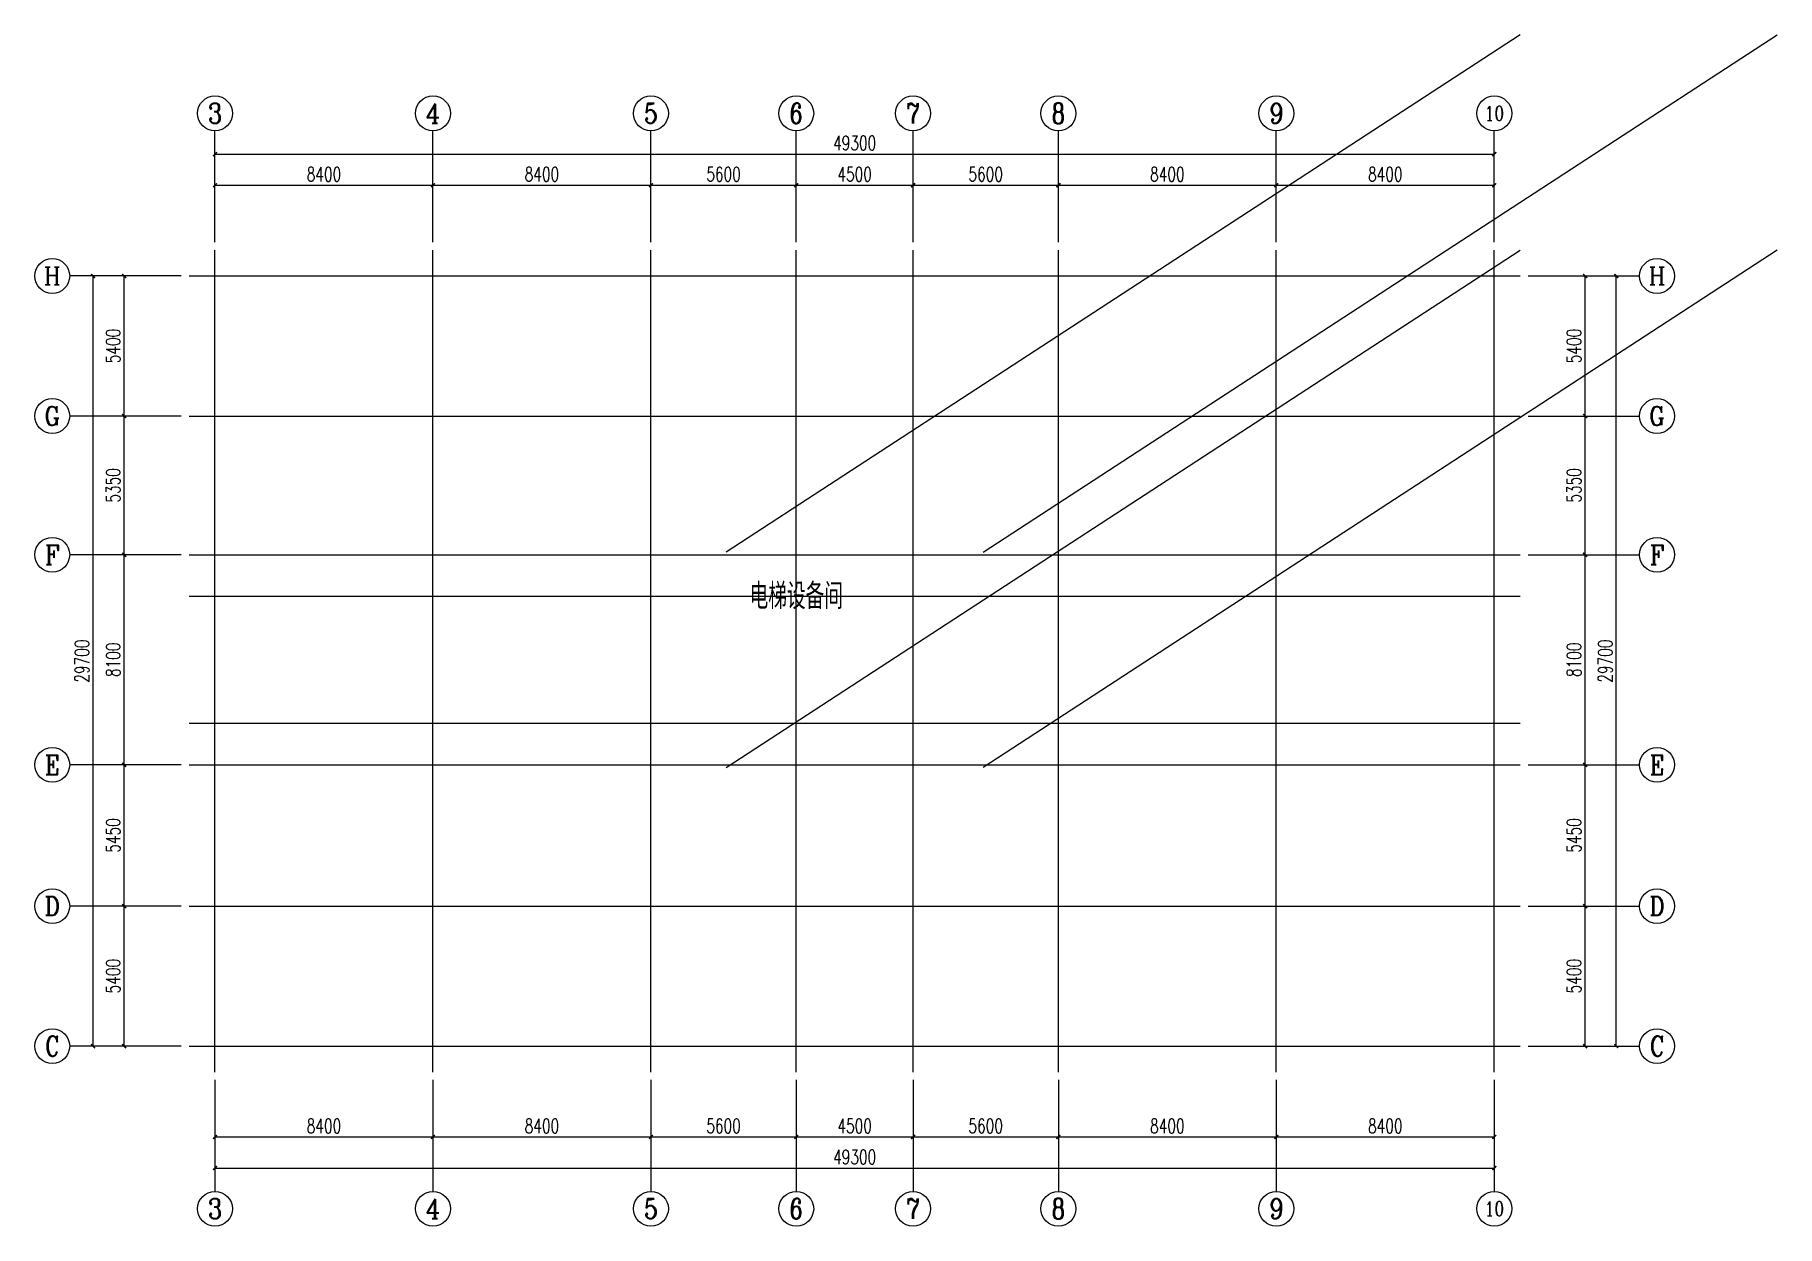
# Model space of a CAD drawing. Extents: x -6942 to 60200, y -6942 to 39000.
import ezdxf
from ezdxf.enums import TextEntityAlignment as Align

# ---------------------------------------------------------------- set-up
doc = ezdxf.new("R2010")
doc.units = 0
doc.header["$LTSCALE"] = 1000
doc.header["$MEASUREMENT"] = 0
for name, color, linetype in [('AXIS', 3, 'Continuous'), ('AXIS_TEXT', 7, 'Continuous'), ('ROOF', 4, 'Continuous'), ('Text', 7, 'Continuous')]:
    doc.layers.add(name, color=color, linetype=linetype)
doc.layers.add('DOTE', color=1, linetype='Continuous', plot=False)
doc.layers.add('DOTE_EXCLUDED', color=1, linetype='Continuous', plot=False)
doc.styles.add('_TCH_AXIS', font='COMPLEX', dxfattribs={"bigfont": 'GBCBIG'})
doc.styles.add('_TCH_DIM_T3', font='SIMPLEX', dxfattribs={"width": 0.705882, "bigfont": 'GBCBIG'})
doc.styles.add('COMPLEX', font='COMPLEX')
doc.styles.get("Standard").update_dxf_attribs({"font": 'gbenor.shx', "bigfont": 'gbcbig.shx'})
doc.dimstyles.new('_TCH_ARCH&&100', dxfattribs={"dimtxt": 297.5, "dimasz": 100, "dimexe": 250, "dimexo": 300, "dimgap": 126.25, "dimtad": 1, "dimdec": 0, "dimzin": 0, "dimdsep": 46, "dimtxsty": '_TCH_DIM_T3', "dimblk": 'ARCHTICK', "dimcen": 0.09, "dimclrt": 7, "dimazin": 2, "dimtfac": 1, "dimtdec": 0, "dimtix": 1, "dimtmove": 2, "dimatfit": 3, "dimfxl": 100, "dimtolj": 1, "dimtzin": 0, "dimarcsym": 0})

# ---------------------------------------------------------------- blocks, each defined once
blk = doc.blocks.new('_ArchTick')
at = {"color": 0, "linetype": 'ByBlock', "const_width": 0.4}
blk.add_lwpolyline([(-0.5, -0.5), (0.5, 0.5)], dxfattribs=at)
blk = doc.blocks.new('*D32')
at = {"layer": 'AXIS', "color": 0, "lineweight": -2, "transparency": 16777216}
for p, q in [((0, -1300), (0, -3750)), ((8400, -1300), (8400, -3750)), ((0, -3500), (8400, -3500))]:
    blk.add_line(p, q, dxfattribs=at)
at = {"layer": 'Defpoints', "color": 0, "transparency": 16777216}
for p in [(0, -1000), (8400, -1000), (8400, -3500)]:
    blk.add_point(p, dxfattribs=at)
at = {"layer": 'AXIS', "color": 0, "lineweight": -2, "transparency": 16777216, "xscale": 150, "yscale": 150, "zscale": 150, "rotation": 180}
blk.add_blockref('_ArchTick', (0, -3500), dxfattribs=at)
at = {"layer": 'AXIS', "color": 0, "lineweight": -2, "transparency": 16777216, "xscale": 150, "yscale": 150, "zscale": 150}
blk.add_blockref('_ArchTick', (8400, -3500), dxfattribs=at)
at = {"layer": 'AXIS', "color": 7, "transparency": 16777216, "insert": (4200, -3075), "char_height": 550, "attachment_point": 5, "style": '_TCH_DIM_T3'}
blk.add_mtext('\\A1;8400', dxfattribs=at)
blk = doc.blocks.new('*D33')
at = {"layer": 'AXIS', "color": 0, "lineweight": -2, "transparency": 16777216}
for p, q in [((8400, -1300), (8400, -3750)), ((16800, -1300), (16800, -3750)), ((8400, -3500), (16800, -3500))]:
    blk.add_line(p, q, dxfattribs=at)
at = {"layer": 'Defpoints', "color": 0, "transparency": 16777216}
for p in [(8400, -1000), (16800, -1000), (16800, -3500)]:
    blk.add_point(p, dxfattribs=at)
at = {"layer": 'AXIS', "color": 0, "lineweight": -2, "transparency": 16777216, "xscale": 150, "yscale": 150, "zscale": 150, "rotation": 180}
blk.add_blockref('_ArchTick', (8400, -3500), dxfattribs=at)
at = {"layer": 'AXIS', "color": 0, "lineweight": -2, "transparency": 16777216, "xscale": 150, "yscale": 150, "zscale": 150}
blk.add_blockref('_ArchTick', (16800, -3500), dxfattribs=at)
at = {"layer": 'AXIS', "color": 7, "transparency": 16777216, "insert": (12600, -3075), "char_height": 550, "attachment_point": 5, "style": '_TCH_DIM_T3'}
blk.add_mtext('\\A1;8400', dxfattribs=at)
blk = doc.blocks.new('*D34')
at = {"layer": 'AXIS', "color": 0, "lineweight": -2, "transparency": 16777216}
for p, q in [((16800, -1300), (16800, -3750)), ((22400, -1300), (22400, -3750)), ((16800, -3500), (22400, -3500))]:
    blk.add_line(p, q, dxfattribs=at)
at = {"layer": 'Defpoints', "color": 0, "transparency": 16777216}
for p in [(16800, -1000), (22400, -1000), (22400, -3500)]:
    blk.add_point(p, dxfattribs=at)
at = {"layer": 'AXIS', "color": 0, "lineweight": -2, "transparency": 16777216, "xscale": 150, "yscale": 150, "zscale": 150, "rotation": 180}
blk.add_blockref('_ArchTick', (16800, -3500), dxfattribs=at)
at = {"layer": 'AXIS', "color": 0, "lineweight": -2, "transparency": 16777216, "xscale": 150, "yscale": 150, "zscale": 150}
blk.add_blockref('_ArchTick', (22400, -3500), dxfattribs=at)
at = {"layer": 'AXIS', "color": 7, "transparency": 16777216, "insert": (19600, -3075), "char_height": 550, "attachment_point": 5, "style": '_TCH_DIM_T3'}
blk.add_mtext('\\A1;5600', dxfattribs=at)
blk = doc.blocks.new('*D35')
at = {"layer": 'AXIS', "color": 0, "lineweight": -2, "transparency": 16777216}
for p, q in [((22400, -1300), (22400, -3750)), ((26900, -1300), (26900, -3750)), ((22400, -3500), (26900, -3500))]:
    blk.add_line(p, q, dxfattribs=at)
at = {"layer": 'Defpoints', "color": 0, "transparency": 16777216}
for p in [(22400, -1000), (26900, -1000), (26900, -3500)]:
    blk.add_point(p, dxfattribs=at)
at = {"layer": 'AXIS', "color": 0, "lineweight": -2, "transparency": 16777216, "xscale": 150, "yscale": 150, "zscale": 150, "rotation": 180}
blk.add_blockref('_ArchTick', (22400, -3500), dxfattribs=at)
at = {"layer": 'AXIS', "color": 0, "lineweight": -2, "transparency": 16777216, "xscale": 150, "yscale": 150, "zscale": 150}
blk.add_blockref('_ArchTick', (26900, -3500), dxfattribs=at)
at = {"layer": 'AXIS', "color": 7, "transparency": 16777216, "insert": (24650, -3075), "char_height": 550, "attachment_point": 5, "style": '_TCH_DIM_T3'}
blk.add_mtext('\\A1;4500', dxfattribs=at)
blk = doc.blocks.new('*D36')
at = {"layer": 'AXIS', "color": 0, "lineweight": -2, "transparency": 16777216}
for p, q in [((26900, -1300), (26900, -3750)), ((32500, -1300), (32500, -3750)), ((26900, -3500), (32500, -3500))]:
    blk.add_line(p, q, dxfattribs=at)
at = {"layer": 'Defpoints', "color": 0, "transparency": 16777216}
for p in [(26900, -1000), (32500, -1000), (32500, -3500)]:
    blk.add_point(p, dxfattribs=at)
at = {"layer": 'AXIS', "color": 0, "lineweight": -2, "transparency": 16777216, "xscale": 150, "yscale": 150, "zscale": 150, "rotation": 180}
blk.add_blockref('_ArchTick', (26900, -3500), dxfattribs=at)
at = {"layer": 'AXIS', "color": 0, "lineweight": -2, "transparency": 16777216, "xscale": 150, "yscale": 150, "zscale": 150}
blk.add_blockref('_ArchTick', (32500, -3500), dxfattribs=at)
at = {"layer": 'AXIS', "color": 7, "transparency": 16777216, "insert": (29700, -3075), "char_height": 550, "attachment_point": 5, "style": '_TCH_DIM_T3'}
blk.add_mtext('\\A1;5600', dxfattribs=at)
blk = doc.blocks.new('*D37')
at = {"layer": 'AXIS', "color": 0, "lineweight": -2, "transparency": 16777216}
for p, q in [((32500, -1300), (32500, -3750)), ((40900, -1300), (40900, -3750)), ((32500, -3500), (40900, -3500))]:
    blk.add_line(p, q, dxfattribs=at)
at = {"layer": 'Defpoints', "color": 0, "transparency": 16777216}
for p in [(32500, -1000), (40900, -1000), (40900, -3500)]:
    blk.add_point(p, dxfattribs=at)
at = {"layer": 'AXIS', "color": 0, "lineweight": -2, "transparency": 16777216, "xscale": 150, "yscale": 150, "zscale": 150, "rotation": 180}
blk.add_blockref('_ArchTick', (32500, -3500), dxfattribs=at)
at = {"layer": 'AXIS', "color": 0, "lineweight": -2, "transparency": 16777216, "xscale": 150, "yscale": 150, "zscale": 150}
blk.add_blockref('_ArchTick', (40900, -3500), dxfattribs=at)
at = {"layer": 'AXIS', "color": 7, "transparency": 16777216, "insert": (36700, -3075), "char_height": 550, "attachment_point": 5, "style": '_TCH_DIM_T3'}
blk.add_mtext('\\A1;8400', dxfattribs=at)
blk = doc.blocks.new('*D38')
at = {"layer": 'AXIS', "color": 0, "lineweight": -2, "transparency": 16777216}
for p, q in [((40900, -1300), (40900, -3750)), ((49300, -1300), (49300, -3750)), ((40900, -3500), (49300, -3500))]:
    blk.add_line(p, q, dxfattribs=at)
at = {"layer": 'Defpoints', "color": 0, "transparency": 16777216}
for p in [(40900, -1000), (49300, -1000), (49300, -3500)]:
    blk.add_point(p, dxfattribs=at)
at = {"layer": 'AXIS', "color": 0, "lineweight": -2, "transparency": 16777216, "xscale": 150, "yscale": 150, "zscale": 150, "rotation": 180}
blk.add_blockref('_ArchTick', (40900, -3500), dxfattribs=at)
at = {"layer": 'AXIS', "color": 0, "lineweight": -2, "transparency": 16777216, "xscale": 150, "yscale": 150, "zscale": 150}
blk.add_blockref('_ArchTick', (49300, -3500), dxfattribs=at)
at = {"layer": 'AXIS', "color": 7, "transparency": 16777216, "insert": (45100, -3075), "char_height": 550, "attachment_point": 5, "style": '_TCH_DIM_T3'}
blk.add_mtext('\\A1;8400', dxfattribs=at)
blk = doc.blocks.new('*D39')
at = {"layer": 'AXIS', "color": 0, "lineweight": -2, "transparency": 16777216}
for p, q in [((0, -1700), (0, -4950)), ((49300, -1700), (49300, -4950)), ((0, -4700), (49300, -4700))]:
    blk.add_line(p, q, dxfattribs=at)
at = {"layer": 'Defpoints', "color": 0, "transparency": 16777216}
for p in [(0, -1400), (49300, -1400), (49300, -4700)]:
    blk.add_point(p, dxfattribs=at)
at = {"layer": 'AXIS', "color": 0, "lineweight": -2, "transparency": 16777216, "xscale": 150, "yscale": 150, "zscale": 150, "rotation": 180}
blk.add_blockref('_ArchTick', (0, -4700), dxfattribs=at)
at = {"layer": 'AXIS', "color": 0, "lineweight": -2, "transparency": 16777216, "xscale": 150, "yscale": 150, "zscale": 150}
blk.add_blockref('_ArchTick', (49300, -4700), dxfattribs=at)
at = {"layer": 'AXIS', "color": 7, "transparency": 16777216, "insert": (24650, -4275), "char_height": 550, "attachment_point": 5, "style": '_TCH_DIM_T3'}
blk.add_mtext('\\A1;49300', dxfattribs=at)
blk = doc.blocks.new('_AXISO')
blk.add_circle((0, 0), 0.5)
at = {"layer": 'AXIS_TEXT', "style": 'COMPLEX', "width": 1.041667}
blk.add_attdef('A', text='', height=0.56, dxfattribs=at).set_placement((-0.25, -0.28), (0.25, -0.28), align=Align.FIT)
blk = doc.blocks.new('*D41')
at = {"layer": 'AXIS', "color": 0, "lineweight": -2, "transparency": 16777216}
for p, q in [((-1300, 5400), (-3750, 5400)), ((-3500, 0), (-3500, 5400)), ((-1300, 0), (-3750, 0))]:
    blk.add_line(p, q, dxfattribs=at)
at = {"layer": 'Defpoints', "color": 0, "transparency": 16777216}
for p in [(-3500, 5400), (-1000, 5400), (-1000, 0)]:
    blk.add_point(p, dxfattribs=at)
at = {"layer": 'AXIS', "color": 0, "lineweight": -2, "transparency": 16777216, "xscale": 150, "yscale": 150, "zscale": 150}
for p, rotation in [((-3500, 5400), 90), ((-3500, 0), 270)]:
    blk.add_blockref('_ArchTick', p, dxfattribs=dict(at, rotation=rotation))
at = {"layer": 'AXIS', "color": 7, "transparency": 16777216, "insert": (-3925, 2700), "char_height": 550, "attachment_point": 5, "rotation": 90, "style": '_TCH_DIM_T3'}
blk.add_mtext('\\A1;5400', dxfattribs=at)
blk = doc.blocks.new('*D42')
at = {"layer": 'AXIS', "color": 0, "lineweight": -2, "transparency": 16777216}
for p, q in [((-1300, 10850), (-3750, 10850)), ((-3500, 5400), (-3500, 10850)), ((-1300, 5400), (-3750, 5400))]:
    blk.add_line(p, q, dxfattribs=at)
at = {"layer": 'Defpoints', "color": 0, "transparency": 16777216}
for p in [(-3500, 10850), (-1000, 10850), (-1000, 5400)]:
    blk.add_point(p, dxfattribs=at)
at = {"layer": 'AXIS', "color": 0, "lineweight": -2, "transparency": 16777216, "xscale": 150, "yscale": 150, "zscale": 150}
for p, rotation in [((-3500, 10850), 90), ((-3500, 5400), 270)]:
    blk.add_blockref('_ArchTick', p, dxfattribs=dict(at, rotation=rotation))
at = {"layer": 'AXIS', "color": 7, "transparency": 16777216, "insert": (-3925, 8125), "char_height": 550, "attachment_point": 5, "rotation": 90, "style": '_TCH_DIM_T3'}
blk.add_mtext('\\A1;5450', dxfattribs=at)
blk = doc.blocks.new('*D43')
at = {"layer": 'AXIS', "color": 0, "lineweight": -2, "transparency": 16777216}
for p, q in [((-1300, 18950), (-3750, 18950)), ((-3500, 10850), (-3500, 18950)), ((-1300, 10850), (-3750, 10850))]:
    blk.add_line(p, q, dxfattribs=at)
at = {"layer": 'Defpoints', "color": 0, "transparency": 16777216}
for p in [(-3500, 18950), (-1000, 18950), (-1000, 10850)]:
    blk.add_point(p, dxfattribs=at)
at = {"layer": 'AXIS', "color": 0, "lineweight": -2, "transparency": 16777216, "xscale": 150, "yscale": 150, "zscale": 150}
for p, rotation in [((-3500, 18950), 90), ((-3500, 10850), 270)]:
    blk.add_blockref('_ArchTick', p, dxfattribs=dict(at, rotation=rotation))
at = {"layer": 'AXIS', "color": 7, "transparency": 16777216, "insert": (-3925, 14900), "char_height": 550, "attachment_point": 5, "rotation": 90, "style": '_TCH_DIM_T3'}
blk.add_mtext('\\A1;8100', dxfattribs=at)
blk = doc.blocks.new('*D44')
at = {"layer": 'AXIS', "color": 0, "lineweight": -2, "transparency": 16777216}
for p, q in [((-1300, 24300), (-3750, 24300)), ((-3500, 18950), (-3500, 24300)), ((-1300, 18950), (-3750, 18950))]:
    blk.add_line(p, q, dxfattribs=at)
at = {"layer": 'Defpoints', "color": 0, "transparency": 16777216}
for p in [(-3500, 24300), (-1000, 24300), (-1000, 18950)]:
    blk.add_point(p, dxfattribs=at)
at = {"layer": 'AXIS', "color": 0, "lineweight": -2, "transparency": 16777216, "xscale": 150, "yscale": 150, "zscale": 150}
for p, rotation in [((-3500, 24300), 90), ((-3500, 18950), 270)]:
    blk.add_blockref('_ArchTick', p, dxfattribs=dict(at, rotation=rotation))
at = {"layer": 'AXIS', "color": 7, "transparency": 16777216, "insert": (-3925, 21625), "char_height": 550, "attachment_point": 5, "rotation": 90, "style": '_TCH_DIM_T3'}
blk.add_mtext('\\A1;5350', dxfattribs=at)
blk = doc.blocks.new('*D45')
at = {"layer": 'AXIS', "color": 0, "lineweight": -2, "transparency": 16777216}
for p, q in [((-1300, 29700), (-3750, 29700)), ((-3500, 24300), (-3500, 29700)), ((-1300, 24300), (-3750, 24300))]:
    blk.add_line(p, q, dxfattribs=at)
at = {"layer": 'Defpoints', "color": 0, "transparency": 16777216}
for p in [(-3500, 29700), (-1000, 29700), (-1000, 24300)]:
    blk.add_point(p, dxfattribs=at)
at = {"layer": 'AXIS', "color": 0, "lineweight": -2, "transparency": 16777216, "xscale": 150, "yscale": 150, "zscale": 150}
for p, rotation in [((-3500, 29700), 90), ((-3500, 24300), 270)]:
    blk.add_blockref('_ArchTick', p, dxfattribs=dict(at, rotation=rotation))
at = {"layer": 'AXIS', "color": 7, "transparency": 16777216, "insert": (-3925, 27000), "char_height": 550, "attachment_point": 5, "rotation": 90, "style": '_TCH_DIM_T3'}
blk.add_mtext('\\A1;5400', dxfattribs=at)
blk = doc.blocks.new('*D46')
at = {"layer": 'AXIS', "color": 0, "lineweight": -2, "transparency": 16777216}
for p, q in [((-1700, 29700), (-4950, 29700)), ((-4700, 0), (-4700, 29700)), ((-1700, 0), (-4950, 0))]:
    blk.add_line(p, q, dxfattribs=at)
at = {"layer": 'Defpoints', "color": 0, "transparency": 16777216}
for p in [(-4700, 29700), (-1400, 29700), (-1400, 0)]:
    blk.add_point(p, dxfattribs=at)
at = {"layer": 'AXIS', "color": 0, "lineweight": -2, "transparency": 16777216, "xscale": 150, "yscale": 150, "zscale": 150}
for p, rotation in [((-4700, 29700), 90), ((-4700, 0), 270)]:
    blk.add_blockref('_ArchTick', p, dxfattribs=dict(at, rotation=rotation))
at = {"layer": 'AXIS', "color": 7, "transparency": 16777216, "insert": (-5125, 14850), "char_height": 550, "attachment_point": 5, "rotation": 90, "style": '_TCH_DIM_T3'}
blk.add_mtext('\\A1;29700', dxfattribs=at)
blk = doc.blocks.new('*D47')
at = {"layer": 'AXIS', "color": 0, "lineweight": -2, "transparency": 16777216}
for p, q in [((50600, 5400), (53050, 5400)), ((52800, 0), (52800, 5400)), ((50600, 0), (53050, 0))]:
    blk.add_line(p, q, dxfattribs=at)
at = {"layer": 'Defpoints', "color": 0, "transparency": 16777216}
for p in [(50300, 5400), (52800, 5400), (50300, 0)]:
    blk.add_point(p, dxfattribs=at)
at = {"layer": 'AXIS', "color": 0, "lineweight": -2, "transparency": 16777216, "xscale": 150, "yscale": 150, "zscale": 150}
for p, rotation in [((52800, 5400), 90), ((52800, 0), 270)]:
    blk.add_blockref('_ArchTick', p, dxfattribs=dict(at, rotation=rotation))
at = {"layer": 'AXIS', "color": 7, "transparency": 16777216, "insert": (52375, 2700), "char_height": 550, "attachment_point": 5, "rotation": 90, "style": '_TCH_DIM_T3'}
blk.add_mtext('\\A1;5400', dxfattribs=at)
blk = doc.blocks.new('*D48')
at = {"layer": 'AXIS', "color": 0, "lineweight": -2, "transparency": 16777216}
for p, q in [((50600, 10850), (53050, 10850)), ((52800, 5400), (52800, 10850)), ((50600, 5400), (53050, 5400))]:
    blk.add_line(p, q, dxfattribs=at)
at = {"layer": 'Defpoints', "color": 0, "transparency": 16777216}
for p in [(50300, 10850), (52800, 10850), (50300, 5400)]:
    blk.add_point(p, dxfattribs=at)
at = {"layer": 'AXIS', "color": 0, "lineweight": -2, "transparency": 16777216, "xscale": 150, "yscale": 150, "zscale": 150}
for p, rotation in [((52800, 10850), 90), ((52800, 5400), 270)]:
    blk.add_blockref('_ArchTick', p, dxfattribs=dict(at, rotation=rotation))
at = {"layer": 'AXIS', "color": 7, "transparency": 16777216, "insert": (52375, 8125), "char_height": 550, "attachment_point": 5, "rotation": 90, "style": '_TCH_DIM_T3'}
blk.add_mtext('\\A1;5450', dxfattribs=at)
blk = doc.blocks.new('*D49')
at = {"layer": 'AXIS', "color": 0, "lineweight": -2, "transparency": 16777216}
for p, q in [((50600, 18950), (53050, 18950)), ((52800, 10850), (52800, 18950)), ((50600, 10850), (53050, 10850))]:
    blk.add_line(p, q, dxfattribs=at)
at = {"layer": 'Defpoints', "color": 0, "transparency": 16777216}
for p in [(50300, 18950), (52800, 18950), (50300, 10850)]:
    blk.add_point(p, dxfattribs=at)
at = {"layer": 'AXIS', "color": 0, "lineweight": -2, "transparency": 16777216, "xscale": 150, "yscale": 150, "zscale": 150}
for p, rotation in [((52800, 18950), 90), ((52800, 10850), 270)]:
    blk.add_blockref('_ArchTick', p, dxfattribs=dict(at, rotation=rotation))
at = {"layer": 'AXIS', "color": 7, "transparency": 16777216, "insert": (52375, 14900), "char_height": 550, "attachment_point": 5, "rotation": 90, "style": '_TCH_DIM_T3'}
blk.add_mtext('\\A1;8100', dxfattribs=at)
blk = doc.blocks.new('*D50')
at = {"layer": 'AXIS', "color": 0, "lineweight": -2, "transparency": 16777216}
for p, q in [((50600, 24300), (53050, 24300)), ((52800, 18950), (52800, 24300)), ((50600, 18950), (53050, 18950))]:
    blk.add_line(p, q, dxfattribs=at)
at = {"layer": 'Defpoints', "color": 0, "transparency": 16777216}
for p in [(50300, 24300), (52800, 24300), (50300, 18950)]:
    blk.add_point(p, dxfattribs=at)
at = {"layer": 'AXIS', "color": 0, "lineweight": -2, "transparency": 16777216, "xscale": 150, "yscale": 150, "zscale": 150}
for p, rotation in [((52800, 24300), 90), ((52800, 18950), 270)]:
    blk.add_blockref('_ArchTick', p, dxfattribs=dict(at, rotation=rotation))
at = {"layer": 'AXIS', "color": 7, "transparency": 16777216, "insert": (52375, 21625), "char_height": 550, "attachment_point": 5, "rotation": 90, "style": '_TCH_DIM_T3'}
blk.add_mtext('\\A1;5350', dxfattribs=at)
blk = doc.blocks.new('*D51')
at = {"layer": 'AXIS', "color": 0, "lineweight": -2, "transparency": 16777216}
for p, q in [((50600, 29700), (53050, 29700)), ((52800, 24300), (52800, 29700)), ((50600, 24300), (53050, 24300))]:
    blk.add_line(p, q, dxfattribs=at)
at = {"layer": 'Defpoints', "color": 0, "transparency": 16777216}
for p in [(50300, 29700), (52800, 29700), (50300, 24300)]:
    blk.add_point(p, dxfattribs=at)
at = {"layer": 'AXIS', "color": 0, "lineweight": -2, "transparency": 16777216, "xscale": 150, "yscale": 150, "zscale": 150}
for p, rotation in [((52800, 29700), 90), ((52800, 24300), 270)]:
    blk.add_blockref('_ArchTick', p, dxfattribs=dict(at, rotation=rotation))
at = {"layer": 'AXIS', "color": 7, "transparency": 16777216, "insert": (52375, 27000), "char_height": 550, "attachment_point": 5, "rotation": 90, "style": '_TCH_DIM_T3'}
blk.add_mtext('\\A1;5400', dxfattribs=at)
blk = doc.blocks.new('*D52')
at = {"layer": 'AXIS', "color": 0, "lineweight": -2, "transparency": 16777216}
for p, q in [((51000, 29700), (54250, 29700)), ((54000, 0), (54000, 29700)), ((51000, 0), (54250, 0))]:
    blk.add_line(p, q, dxfattribs=at)
at = {"layer": 'Defpoints', "color": 0, "transparency": 16777216}
for p in [(50700, 29700), (54000, 29700), (50700, 0)]:
    blk.add_point(p, dxfattribs=at)
at = {"layer": 'AXIS', "color": 0, "lineweight": -2, "transparency": 16777216, "xscale": 150, "yscale": 150, "zscale": 150}
for p, rotation in [((54000, 29700), 90), ((54000, 0), 270)]:
    blk.add_blockref('_ArchTick', p, dxfattribs=dict(at, rotation=rotation))
at = {"layer": 'AXIS', "color": 7, "transparency": 16777216, "insert": (53575, 14850), "char_height": 550, "attachment_point": 5, "rotation": 90, "style": '_TCH_DIM_T3'}
blk.add_mtext('\\A1;29700', dxfattribs=at)
blk = doc.blocks.new('*D53')
at = {"layer": 'AXIS', "color": 0, "lineweight": -2, "transparency": 16777216}
for p, q in [((0, 31000), (0, 33450)), ((0, 33200), (8400, 33200)), ((8400, 31000), (8400, 33450))]:
    blk.add_line(p, q, dxfattribs=at)
at = {"layer": 'Defpoints', "color": 0, "transparency": 16777216}
for p in [(8400, 33200), (0, 30700), (8400, 30700)]:
    blk.add_point(p, dxfattribs=at)
at = {"layer": 'AXIS', "color": 0, "lineweight": -2, "transparency": 16777216, "xscale": 150, "yscale": 150, "zscale": 150, "rotation": 180}
blk.add_blockref('_ArchTick', (0, 33200), dxfattribs=at)
at = {"layer": 'AXIS', "color": 0, "lineweight": -2, "transparency": 16777216, "xscale": 150, "yscale": 150, "zscale": 150}
blk.add_blockref('_ArchTick', (8400, 33200), dxfattribs=at)
at = {"layer": 'AXIS', "color": 7, "transparency": 16777216, "insert": (4200, 33625), "char_height": 550, "attachment_point": 5, "style": '_TCH_DIM_T3'}
blk.add_mtext('\\A1;8400', dxfattribs=at)
blk = doc.blocks.new('*D54')
at = {"layer": 'AXIS', "color": 0, "lineweight": -2, "transparency": 16777216}
for p, q in [((8400, 31000), (8400, 33450)), ((8400, 33200), (16800, 33200)), ((16800, 31000), (16800, 33450))]:
    blk.add_line(p, q, dxfattribs=at)
at = {"layer": 'Defpoints', "color": 0, "transparency": 16777216}
for p in [(16800, 33200), (8400, 30700), (16800, 30700)]:
    blk.add_point(p, dxfattribs=at)
at = {"layer": 'AXIS', "color": 0, "lineweight": -2, "transparency": 16777216, "xscale": 150, "yscale": 150, "zscale": 150, "rotation": 180}
blk.add_blockref('_ArchTick', (8400, 33200), dxfattribs=at)
at = {"layer": 'AXIS', "color": 0, "lineweight": -2, "transparency": 16777216, "xscale": 150, "yscale": 150, "zscale": 150}
blk.add_blockref('_ArchTick', (16800, 33200), dxfattribs=at)
at = {"layer": 'AXIS', "color": 7, "transparency": 16777216, "insert": (12600, 33625), "char_height": 550, "attachment_point": 5, "style": '_TCH_DIM_T3'}
blk.add_mtext('\\A1;8400', dxfattribs=at)
blk = doc.blocks.new('*D55')
at = {"layer": 'AXIS', "color": 0, "lineweight": -2, "transparency": 16777216}
for p, q in [((16800, 31000), (16800, 33450)), ((16800, 33200), (22400, 33200)), ((22400, 31000), (22400, 33450))]:
    blk.add_line(p, q, dxfattribs=at)
at = {"layer": 'Defpoints', "color": 0, "transparency": 16777216}
for p in [(22400, 33200), (16800, 30700), (22400, 30700)]:
    blk.add_point(p, dxfattribs=at)
at = {"layer": 'AXIS', "color": 0, "lineweight": -2, "transparency": 16777216, "xscale": 150, "yscale": 150, "zscale": 150, "rotation": 180}
blk.add_blockref('_ArchTick', (16800, 33200), dxfattribs=at)
at = {"layer": 'AXIS', "color": 0, "lineweight": -2, "transparency": 16777216, "xscale": 150, "yscale": 150, "zscale": 150}
blk.add_blockref('_ArchTick', (22400, 33200), dxfattribs=at)
at = {"layer": 'AXIS', "color": 7, "transparency": 16777216, "insert": (19600, 33625), "char_height": 550, "attachment_point": 5, "style": '_TCH_DIM_T3'}
blk.add_mtext('\\A1;5600', dxfattribs=at)
blk = doc.blocks.new('*D56')
at = {"layer": 'AXIS', "color": 0, "lineweight": -2, "transparency": 16777216}
for p, q in [((22400, 31000), (22400, 33450)), ((22400, 33200), (26900, 33200)), ((26900, 31000), (26900, 33450))]:
    blk.add_line(p, q, dxfattribs=at)
at = {"layer": 'Defpoints', "color": 0, "transparency": 16777216}
for p in [(26900, 33200), (22400, 30700), (26900, 30700)]:
    blk.add_point(p, dxfattribs=at)
at = {"layer": 'AXIS', "color": 0, "lineweight": -2, "transparency": 16777216, "xscale": 150, "yscale": 150, "zscale": 150, "rotation": 180}
blk.add_blockref('_ArchTick', (22400, 33200), dxfattribs=at)
at = {"layer": 'AXIS', "color": 0, "lineweight": -2, "transparency": 16777216, "xscale": 150, "yscale": 150, "zscale": 150}
blk.add_blockref('_ArchTick', (26900, 33200), dxfattribs=at)
at = {"layer": 'AXIS', "color": 7, "transparency": 16777216, "insert": (24650, 33625), "char_height": 550, "attachment_point": 5, "style": '_TCH_DIM_T3'}
blk.add_mtext('\\A1;4500', dxfattribs=at)
blk = doc.blocks.new('*D57')
at = {"layer": 'AXIS', "color": 0, "lineweight": -2, "transparency": 16777216}
for p, q in [((26900, 31000), (26900, 33450)), ((26900, 33200), (32500, 33200)), ((32500, 31000), (32500, 33450))]:
    blk.add_line(p, q, dxfattribs=at)
at = {"layer": 'Defpoints', "color": 0, "transparency": 16777216}
for p in [(32500, 33200), (26900, 30700), (32500, 30700)]:
    blk.add_point(p, dxfattribs=at)
at = {"layer": 'AXIS', "color": 0, "lineweight": -2, "transparency": 16777216, "xscale": 150, "yscale": 150, "zscale": 150, "rotation": 180}
blk.add_blockref('_ArchTick', (26900, 33200), dxfattribs=at)
at = {"layer": 'AXIS', "color": 0, "lineweight": -2, "transparency": 16777216, "xscale": 150, "yscale": 150, "zscale": 150}
blk.add_blockref('_ArchTick', (32500, 33200), dxfattribs=at)
at = {"layer": 'AXIS', "color": 7, "transparency": 16777216, "insert": (29700, 33625), "char_height": 550, "attachment_point": 5, "style": '_TCH_DIM_T3'}
blk.add_mtext('\\A1;5600', dxfattribs=at)
blk = doc.blocks.new('*D58')
at = {"layer": 'AXIS', "color": 0, "lineweight": -2, "transparency": 16777216}
for p, q in [((32500, 31000), (32500, 33450)), ((32500, 33200), (40900, 33200)), ((40900, 31000), (40900, 33450))]:
    blk.add_line(p, q, dxfattribs=at)
at = {"layer": 'Defpoints', "color": 0, "transparency": 16777216}
for p in [(40900, 33200), (32500, 30700), (40900, 30700)]:
    blk.add_point(p, dxfattribs=at)
at = {"layer": 'AXIS', "color": 0, "lineweight": -2, "transparency": 16777216, "xscale": 150, "yscale": 150, "zscale": 150, "rotation": 180}
blk.add_blockref('_ArchTick', (32500, 33200), dxfattribs=at)
at = {"layer": 'AXIS', "color": 0, "lineweight": -2, "transparency": 16777216, "xscale": 150, "yscale": 150, "zscale": 150}
blk.add_blockref('_ArchTick', (40900, 33200), dxfattribs=at)
at = {"layer": 'AXIS', "color": 7, "transparency": 16777216, "insert": (36700, 33625), "char_height": 550, "attachment_point": 5, "style": '_TCH_DIM_T3'}
blk.add_mtext('\\A1;8400', dxfattribs=at)
blk = doc.blocks.new('*D59')
at = {"layer": 'AXIS', "color": 0, "lineweight": -2, "transparency": 16777216}
for p, q in [((40900, 31000), (40900, 33450)), ((40900, 33200), (49300, 33200)), ((49300, 31000), (49300, 33450))]:
    blk.add_line(p, q, dxfattribs=at)
at = {"layer": 'Defpoints', "color": 0, "transparency": 16777216}
for p in [(49300, 33200), (40900, 30700), (49300, 30700)]:
    blk.add_point(p, dxfattribs=at)
at = {"layer": 'AXIS', "color": 0, "lineweight": -2, "transparency": 16777216, "xscale": 150, "yscale": 150, "zscale": 150, "rotation": 180}
blk.add_blockref('_ArchTick', (40900, 33200), dxfattribs=at)
at = {"layer": 'AXIS', "color": 0, "lineweight": -2, "transparency": 16777216, "xscale": 150, "yscale": 150, "zscale": 150}
blk.add_blockref('_ArchTick', (49300, 33200), dxfattribs=at)
at = {"layer": 'AXIS', "color": 7, "transparency": 16777216, "insert": (45100, 33625), "char_height": 550, "attachment_point": 5, "style": '_TCH_DIM_T3'}
blk.add_mtext('\\A1;8400', dxfattribs=at)
blk = doc.blocks.new('*D60')
at = {"layer": 'AXIS', "color": 0, "lineweight": -2, "transparency": 16777216}
for p, q in [((0, 31400), (0, 34650)), ((0, 34400), (49300, 34400)), ((49300, 31400), (49300, 34650))]:
    blk.add_line(p, q, dxfattribs=at)
at = {"layer": 'Defpoints', "color": 0, "transparency": 16777216}
for p in [(49300, 34400), (0, 31100), (49300, 31100)]:
    blk.add_point(p, dxfattribs=at)
at = {"layer": 'AXIS', "color": 0, "lineweight": -2, "transparency": 16777216, "xscale": 150, "yscale": 150, "zscale": 150, "rotation": 180}
blk.add_blockref('_ArchTick', (0, 34400), dxfattribs=at)
at = {"layer": 'AXIS', "color": 0, "lineweight": -2, "transparency": 16777216, "xscale": 150, "yscale": 150, "zscale": 150}
blk.add_blockref('_ArchTick', (49300, 34400), dxfattribs=at)
at = {"layer": 'AXIS', "color": 7, "transparency": 16777216, "insert": (24650, 34825), "char_height": 550, "attachment_point": 5, "style": '_TCH_DIM_T3'}
blk.add_mtext('\\A1;49300', dxfattribs=at)

msp = doc.modelspace()

# ---------------------------------------------------------------- linework, layer by layer
at = {"layer": 'AXIS'}
for p, q in [((0, 31300), (0, 35300)), ((8400, 31300), (8400, 35300)), ((16800, 31300), (16800, 35300)), ((22400, 31300), (22400, 35300)), ((26900, 31300), (26900, 35300)), ((32500, 31300), (32500, 35300)), ((40900, 31300), (40900, 35300)), ((49300, 31300), (49300, 35300)), ((-1600, 29700), (-5600, 29700)), ((50900, 29700), (54900, 29700)), ((-1600, 24300), (-5600, 24300)), ((50900, 24300), (54900, 24300)), ((-1600, 18950), (-5600, 18950)), ((50900, 18950), (54900, 18950)), ((-1600, 10850), (-5600, 10850)), ((50900, 10850), (54900, 10850)), ((-1600, 5400), (-5600, 5400)), ((50900, 5400), (54900, 5400)), ((-1600, 0), (-5600, 0)), ((50900, 0), (54900, 0)), ((0, -1600), (0, -5600)), ((8400, -1600), (8400, -5600)), ((16800, -1600), (16800, -5600)), ((22400, -1600), (22400, -5600)), ((26900, -1600), (26900, -5600)), ((32500, -1600), (32500, -5600)), ((40900, -1600), (40900, -5600)), ((49300, -1600), (49300, -5600))]:
    msp.add_line(p, q, dxfattribs=at)
at = {"layer": 'DOTE'}
for p, q in [((0, -1000), (0, 30700)), ((8400, -1000), (8400, 30700)), ((16800, -1000), (16800, 30700)), ((22400, -1000), (22400, 30700)), ((26900, -1000), (26900, 30700)), ((32500, -1000), (32500, 30700)), ((40900, -1000), (40900, 30700)), ((49300, -1000), (49300, 30700)), ((-1000, 29700), (50300, 29700)), ((-1000, 24300), (50300, 24300)), ((-1000, 18950), (50300, 18950)), ((-1000, 10850), (50300, 10850)), ((-1000, 5400), (50300, 5400)), ((-1000, 0), (50300, 0))]:
    msp.add_line(p, q, dxfattribs=at)
at = {"layer": 'DOTE_EXCLUDED'}
for p, q in [((-1000, 17350), (50300, 17350)), ((-1000, 12450), (50300, 12450))]:
    msp.add_line(p, q, dxfattribs=at)
at = {"layer": 'ROOF'}
for p, q in [((50300, 39000), (19700, 19050)), ((29600, 19050), (60200, 39000)), ((19700, 10750), (50300, 30700)), ((60200, 30700), (29600, 10750))]:
    msp.add_line(p, q, dxfattribs=at)

# ---------------------------------------------------------------- block references
at = {"layer": 'AXIS'}
ref = msp.add_blockref('_AXISO', (0, 35971.1), dxfattribs=dict(at, xscale=1342.281879194632, yscale=1342.281879194632, zscale=1342.281879194632))
ref.add_attrib('A', '3', dxfattribs={"layer": 'AXIS_TEXT', "height": 781.8, "style": '_TCH_AXIS'}).set_placement((-260.6, 35580.2), (260.6, 35580.2), align=Align.FIT)
ref = msp.add_blockref('_AXISO', (8400, 35971.1), dxfattribs=dict(at, xscale=1342.281879194632, yscale=1342.281879194632, zscale=1342.281879194632))
ref.add_attrib('A', '4', dxfattribs={"layer": 'AXIS_TEXT', "height": 747.4, "style": '_TCH_AXIS'}).set_placement((8115.3, 35597.4), (8684.7, 35597.4), align=Align.FIT)
ref = msp.add_blockref('_AXISO', (16800, 35971.1), dxfattribs=dict(at, xscale=1342.281879194632, yscale=1342.281879194632, zscale=1342.281879194632))
ref.add_attrib('A', '5', dxfattribs={"layer": 'AXIS_TEXT', "height": 781.8, "style": '_TCH_AXIS'}).set_placement((16539.4, 35580.2), (17060.6, 35580.2), align=Align.FIT)
ref = msp.add_blockref('_AXISO', (22400, 35971.1), dxfattribs=dict(at, xscale=1342.281879194632, yscale=1342.281879194632, zscale=1342.281879194632))
ref.add_attrib('A', '6', dxfattribs={"layer": 'AXIS_TEXT', "height": 781.8, "style": '_TCH_AXIS'}).set_placement((22139.4, 35580.2), (22660.6, 35580.2), align=Align.FIT)
ref = msp.add_blockref('_AXISO', (26900, 35971.1), dxfattribs=dict(at, xscale=1342.281879194632, yscale=1342.281879194632, zscale=1342.281879194632))
ref.add_attrib('A', '7', dxfattribs={"layer": 'AXIS_TEXT', "height": 781.8, "style": '_TCH_AXIS'}).set_placement((26639.4, 35580.2), (27160.6, 35580.2), align=Align.FIT)
ref = msp.add_blockref('_AXISO', (32500, 35971.1), dxfattribs=dict(at, xscale=1342.281879194632, yscale=1342.281879194632, zscale=1342.281879194632))
ref.add_attrib('A', '8', dxfattribs={"layer": 'AXIS_TEXT', "height": 781.8, "style": '_TCH_AXIS'}).set_placement((32239.4, 35580.2), (32760.6, 35580.2), align=Align.FIT)
ref = msp.add_blockref('_AXISO', (40900, 35971.1), dxfattribs=dict(at, xscale=1342.281879194632, yscale=1342.281879194632, zscale=1342.281879194632))
ref.add_attrib('A', '9', dxfattribs={"layer": 'AXIS_TEXT', "height": 781.8, "style": '_TCH_AXIS'}).set_placement((40639.4, 35580.2), (41160.6, 35580.2), align=Align.FIT)
ref = msp.add_blockref('_AXISO', (49300, 35971.1), dxfattribs=dict(at, xscale=1342.281879194632, yscale=1342.281879194632, zscale=1342.281879194632))
ref.add_attrib('A', '10', dxfattribs={"layer": 'AXIS_TEXT', "height": 551.08, "style": '_TCH_AXIS'}).set_placement((48919.5, 35695.6), (49680.5, 35695.6), align=Align.FIT)
ref = msp.add_blockref('_AXISO', (-6271.1, 29700), dxfattribs=dict(at, xscale=1342.281879194632, yscale=1342.281879194632, zscale=1342.281879194632))
ref.add_attrib('A', 'H', dxfattribs={"layer": 'AXIS_TEXT', "height": 680.4, "style": '_TCH_AXIS'}).set_placement((-6595.1, 29359.8), (-5947.1, 29359.8), align=Align.FIT)
ref = msp.add_blockref('_AXISO', (55571.1, 29700), dxfattribs=dict(at, xscale=1342.281879194632, yscale=1342.281879194632, zscale=1342.281879194632))
ref.add_attrib('A', 'H', dxfattribs={"layer": 'AXIS_TEXT', "height": 680.4, "style": '_TCH_AXIS'}).set_placement((55247.1, 29359.8), (55895.1, 29359.8), align=Align.FIT)
ref = msp.add_blockref('_AXISO', (-6271.1, 24300), dxfattribs=dict(at, xscale=1342.281879194632, yscale=1342.281879194632, zscale=1342.281879194632))
ref.add_attrib('A', 'G', dxfattribs={"layer": 'AXIS_TEXT', "height": 713.4, "style": '_TCH_AXIS'}).set_placement((-6576.9, 23943.3), (-5965.4, 23943.3), align=Align.FIT)
ref = msp.add_blockref('_AXISO', (55571.1, 24300), dxfattribs=dict(at, xscale=1342.281879194632, yscale=1342.281879194632, zscale=1342.281879194632))
ref.add_attrib('A', 'G', dxfattribs={"layer": 'AXIS_TEXT', "height": 713.4, "style": '_TCH_AXIS'}).set_placement((55265.4, 23943.3), (55876.9, 23943.3), align=Align.FIT)
ref = msp.add_blockref('_AXISO', (-6271.1, 18950), dxfattribs=dict(at, xscale=1342.281879194632, yscale=1342.281879194632, zscale=1342.281879194632))
ref.add_attrib('A', 'F', dxfattribs={"layer": 'AXIS_TEXT', "height": 747.4, "style": '_TCH_AXIS'}).set_placement((-6555.9, 18576.3), (-5986.4, 18576.3), align=Align.FIT)
ref = msp.add_blockref('_AXISO', (55571.1, 18950), dxfattribs=dict(at, xscale=1342.281879194632, yscale=1342.281879194632, zscale=1342.281879194632))
ref.add_attrib('A', 'F', dxfattribs={"layer": 'AXIS_TEXT', "height": 747.4, "style": '_TCH_AXIS'}).set_placement((55286.4, 18576.3), (55855.9, 18576.3), align=Align.FIT)
ref = msp.add_blockref('_AXISO', (-6271.1, 10850), dxfattribs=dict(at, xscale=1342.281879194632, yscale=1342.281879194632, zscale=1342.281879194632))
ref.add_attrib('A', 'E', dxfattribs={"layer": 'AXIS_TEXT', "height": 747.4, "style": '_TCH_AXIS'}).set_placement((-6555.9, 10476.3), (-5986.4, 10476.3), align=Align.FIT)
ref = msp.add_blockref('_AXISO', (55571.1, 10850), dxfattribs=dict(at, xscale=1342.281879194632, yscale=1342.281879194632, zscale=1342.281879194632))
ref.add_attrib('A', 'E', dxfattribs={"layer": 'AXIS_TEXT', "height": 747.4, "style": '_TCH_AXIS'}).set_placement((55286.4, 10476.3), (55855.9, 10476.3), align=Align.FIT)
ref = msp.add_blockref('_AXISO', (-6271.1, 5400), dxfattribs=dict(at, xscale=1342.281879194632, yscale=1342.281879194632, zscale=1342.281879194632))
ref.add_attrib('A', 'D', dxfattribs={"layer": 'AXIS_TEXT', "height": 730.3, "style": '_TCH_AXIS'}).set_placement((-6566.7, 5034.9), (-5975.5, 5034.9), align=Align.FIT)
ref = msp.add_blockref('_AXISO', (55571.1, 5400), dxfattribs=dict(at, xscale=1342.281879194632, yscale=1342.281879194632, zscale=1342.281879194632))
ref.add_attrib('A', 'D', dxfattribs={"layer": 'AXIS_TEXT', "height": 730.3, "style": '_TCH_AXIS'}).set_placement((55275.5, 5034.9), (55866.7, 5034.9), align=Align.FIT)
ref = msp.add_blockref('_AXISO', (-6271.1, 0), dxfattribs=dict(at, xscale=1342.281879194632, yscale=1342.281879194632, zscale=1342.281879194632))
ref.add_attrib('A', 'C', dxfattribs={"layer": 'AXIS_TEXT', "height": 764.6, "style": '_TCH_AXIS'}).set_placement((-6544.2, -382.3), (-5998.1, -382.3), align=Align.FIT)
ref = msp.add_blockref('_AXISO', (55571.1, 0), dxfattribs=dict(at, xscale=1342.281879194632, yscale=1342.281879194632, zscale=1342.281879194632))
ref.add_attrib('A', 'C', dxfattribs={"layer": 'AXIS_TEXT', "height": 764.6, "style": '_TCH_AXIS'}).set_placement((55298.1, -382.3), (55844.2, -382.3), align=Align.FIT)
ref = msp.add_blockref('_AXISO', (0, -6271.1), dxfattribs=dict(at, xscale=1342.281879194632, yscale=1342.281879194632, zscale=1342.281879194632))
ref.add_attrib('A', '3', dxfattribs={"layer": 'AXIS_TEXT', "height": 781.8, "style": '_TCH_AXIS'}).set_placement((-260.6, -6662), (260.6, -6662), align=Align.FIT)
ref = msp.add_blockref('_AXISO', (8400, -6271.1), dxfattribs=dict(at, xscale=1342.281879194632, yscale=1342.281879194632, zscale=1342.281879194632))
ref.add_attrib('A', '4', dxfattribs={"layer": 'AXIS_TEXT', "height": 747.4, "style": '_TCH_AXIS'}).set_placement((8115.3, -6644.8), (8684.7, -6644.8), align=Align.FIT)
ref = msp.add_blockref('_AXISO', (16800, -6271.1), dxfattribs=dict(at, xscale=1342.281879194632, yscale=1342.281879194632, zscale=1342.281879194632))
ref.add_attrib('A', '5', dxfattribs={"layer": 'AXIS_TEXT', "height": 781.8, "style": '_TCH_AXIS'}).set_placement((16539.4, -6662), (17060.6, -6662), align=Align.FIT)
ref = msp.add_blockref('_AXISO', (22400, -6271.1), dxfattribs=dict(at, xscale=1342.281879194632, yscale=1342.281879194632, zscale=1342.281879194632))
ref.add_attrib('A', '6', dxfattribs={"layer": 'AXIS_TEXT', "height": 781.8, "style": '_TCH_AXIS'}).set_placement((22139.4, -6662), (22660.6, -6662), align=Align.FIT)
ref = msp.add_blockref('_AXISO', (26900, -6271.1), dxfattribs=dict(at, xscale=1342.281879194632, yscale=1342.281879194632, zscale=1342.281879194632))
ref.add_attrib('A', '7', dxfattribs={"layer": 'AXIS_TEXT', "height": 781.8, "style": '_TCH_AXIS'}).set_placement((26639.4, -6662), (27160.6, -6662), align=Align.FIT)
ref = msp.add_blockref('_AXISO', (32500, -6271.1), dxfattribs=dict(at, xscale=1342.281879194632, yscale=1342.281879194632, zscale=1342.281879194632))
ref.add_attrib('A', '8', dxfattribs={"layer": 'AXIS_TEXT', "height": 781.8, "style": '_TCH_AXIS'}).set_placement((32239.4, -6662), (32760.6, -6662), align=Align.FIT)
ref = msp.add_blockref('_AXISO', (40900, -6271.1), dxfattribs=dict(at, xscale=1342.281879194632, yscale=1342.281879194632, zscale=1342.281879194632))
ref.add_attrib('A', '9', dxfattribs={"layer": 'AXIS_TEXT', "height": 781.8, "style": '_TCH_AXIS'}).set_placement((40639.4, -6662), (41160.6, -6662), align=Align.FIT)
ref = msp.add_blockref('_AXISO', (49300, -6271.1), dxfattribs=dict(at, xscale=1342.281879194632, yscale=1342.281879194632, zscale=1342.281879194632))
ref.add_attrib('A', '10', dxfattribs={"layer": 'AXIS_TEXT', "height": 551.08, "style": '_TCH_AXIS'}).set_placement((48919.5, -6546.7), (49680.5, -6546.7), align=Align.FIT)

# ---------------------------------------------------------------- texts
at = {"layer": 'Text', "insert": (22400, 17350), "char_height": 1000, "attachment_point": 5}
msp.add_mtext_dynamic_manual_height_columns('电梯设备间', width=4750, gutter_width=1750, heights=[0], dxfattribs=at)

# ---------------------------------------------------------------- dimensions: what is measured, and where the dimension line sits
at = {"layer": 'AXIS'}
for p1, p2, distance, picture, middle in [((0, 31100), (49300, 31100), 3300, '*D60', (24650, 34825)), ((0, 30700), (8400, 30700), 2500, '*D53', (4200, 33625)), ((8400, 30700), (16800, 30700), 2500, '*D54', (12600, 33625)), ((16800, 30700), (22400, 30700), 2500, '*D55', (19600, 33625)), ((22400, 30700), (26900, 30700), 2500, '*D56', (24650, 33625)), ((26900, 30700), (32500, 30700), 2500, '*D57', (29700, 33625)), ((32500, 30700), (40900, 30700), 2500, '*D58', (36700, 33625)), ((40900, 30700), (49300, 30700), 2500, '*D59', (45100, 33625)), ((-1400, 0), (-1400, 29700), 3300, '*D46', (-5125, 14850)), ((-1000, 24300), (-1000, 29700), 2500, '*D45', (-3925, 27000)), ((50300, 24300), (50300, 29700), -2500, '*D51', (52375, 27000)), ((50700, 0), (50700, 29700), -3300, '*D52', (53575, 14850)), ((-1000, 18950), (-1000, 24300), 2500, '*D44', (-3925, 21625)), ((50300, 18950), (50300, 24300), -2500, '*D50', (52375, 21625)), ((-1000, 10850), (-1000, 18950), 2500, '*D43', (-3925, 14900)), ((50300, 10850), (50300, 18950), -2500, '*D49', (52375, 14900)), ((-1000, 5400), (-1000, 10850), 2500, '*D42', (-3925, 8125)), ((50300, 5400), (50300, 10850), -2500, '*D48', (52375, 8125)), ((-1000, 0), (-1000, 5400), 2500, '*D41', (-3925, 2700)), ((50300, 0), (50300, 5400), -2500, '*D47', (52375, 2700)), ((0, -1000), (8400, -1000), -2500, '*D32', (4200, -3075)), ((8400, -1000), (16800, -1000), -2500, '*D33', (12600, -3075)), ((16800, -1000), (22400, -1000), -2500, '*D34', (19600, -3075)), ((22400, -1000), (26900, -1000), -2500, '*D35', (24650, -3075)), ((26900, -1000), (32500, -1000), -2500, '*D36', (29700, -3075)), ((32500, -1000), (40900, -1000), -2500, '*D37', (36700, -3075)), ((40900, -1000), (49300, -1000), -2500, '*D38', (45100, -3075)), ((0, -1400), (49300, -1400), -3300, '*D39', (24650, -4275))]:
    dim = msp.add_aligned_dim(p1=p1, p2=p2, distance=distance, dimstyle='_TCH_ARCH&&100', override={"dimtxt": 550, "dimasz": 150, "dimgap": 150}, dxfattribs=at)
    dim.commit()
    dim.dimension.update_dxf_attribs({"geometry": picture, "text_midpoint": middle})

doc.saveas('drawing.dxf')
